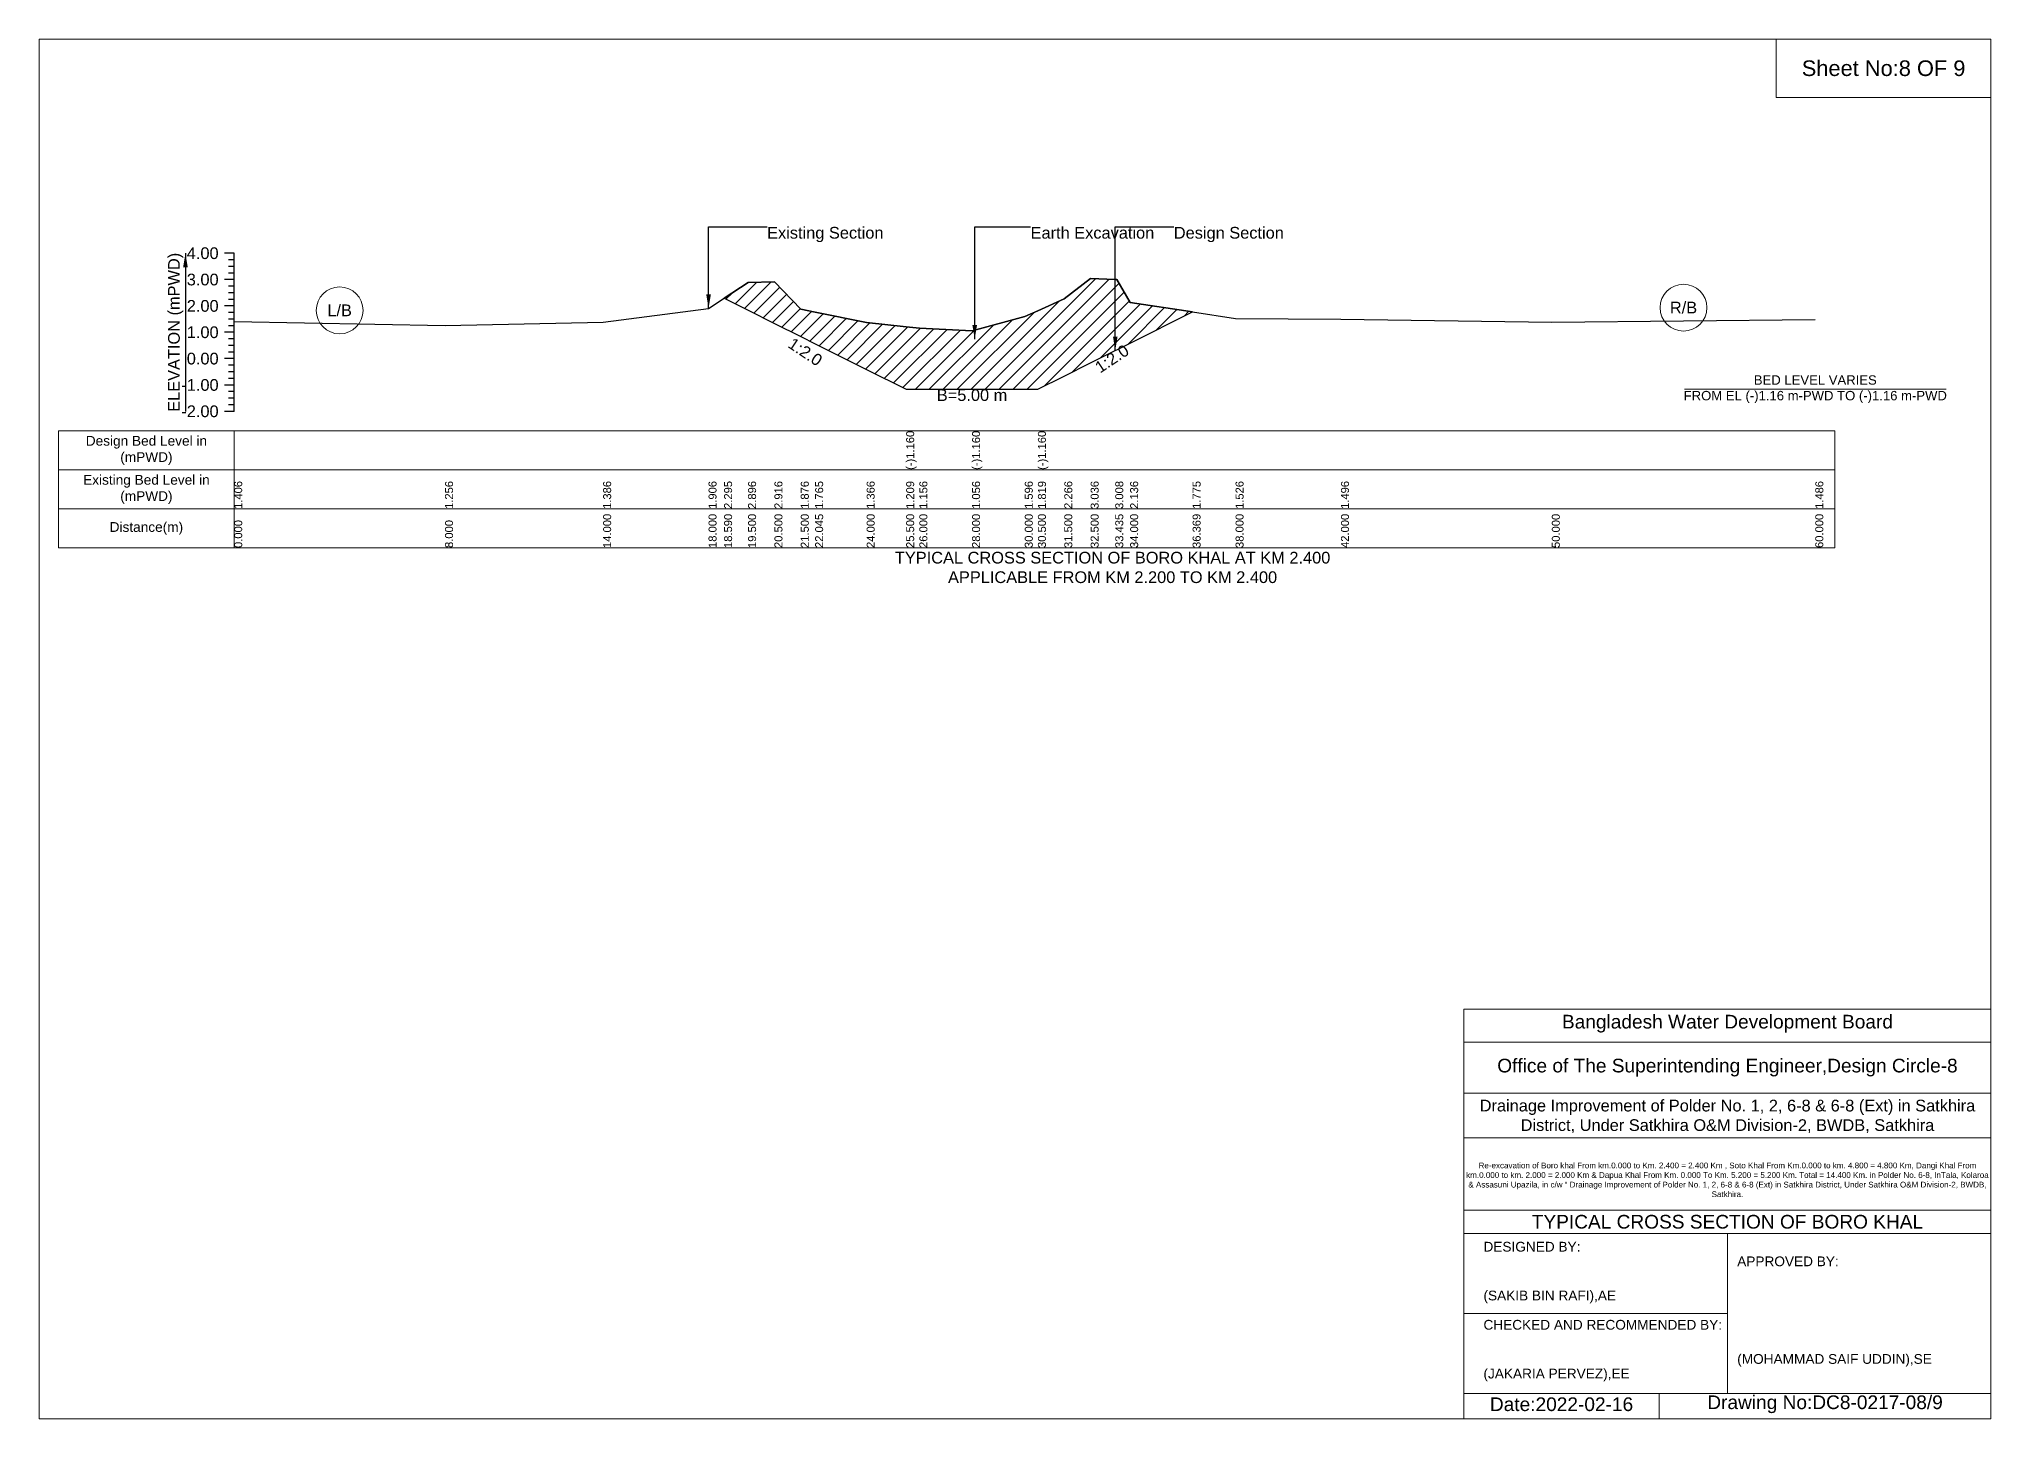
# Model space of a CAD drawing. Header units: inches. Extents: x 91000 to 538000, y -5656 to 0.
# Drawn here: x 290000 to 298000, y -5656 to 0 of the extents above; entities that cross this region are included whole.
import ezdxf

# ---------------------------------------------------------------- set-up
doc = ezdxf.new("R2010")
doc.units = ezdxf.units.IN
doc.header["$LTSCALE"] = 7
doc.header["$MEASUREMENT"] = 0
for name, color, linetype, lineweight in [('Cross section Data Border', 7, 'Continuous', 9), ('Cross Section Labels', 7, 'Continuous', 9), ('Existing_Bed_Level for Xsection', 7, 'Continuous', 25)]:
    doc.layers.add(name, color=color, linetype=linetype, lineweight=lineweight)
doc.styles.get("Standard").update_dxf_attribs({"font": 'arial.ttf'})
doc.dimstyles.get("Standard").update_dxf_attribs({"dimtxt": 45, "dimasz": 60, "dimexe": 0.18, "dimexo": 0.0625, "dimgap": 0.09, "dimtad": 0, "dimtih": 1, "dimtoh": 1, "dimdec": 4, "dimzin": 0, "dimdsep": 46, "dimtxsty": 'Standard', "dimcen": 0.09, "dimadec": 0, "dimazin": 0, "dimtfac": 1, "dimtdec": 4, "dimtofl": 0, "dimtmove": 0, "dimatfit": 3, "dimfxl": 1, "dimtolj": 1, "dimtzin": 0, "dimarcsym": 0})

msp = doc.modelspace()

# ---------------------------------------------------------------- hatches: boundary and pattern name
at = {"layer": 'Existing_Bed_Level for Xsection'}
h = msp.add_hatch(dxfattribs=at)
h.set_pattern_fill('ANSI31', color=256, scale=324, style=0)
h.paths.add_polyline_path([(292807.68276, -1062.16938), (292906, -1111.328), (293014, -1165.328), (293122, -1219.328), (293180.84138, -1248.74869), (293392, -1354.328), (293554, -1435.328), (293608, -1435.328), (293824, -1435.328), (294040, -1435.328), (294094, -1435.328), (294202, -1381.328), (294310, -1327.328), (294410.94483, -1276.85559), (294418, -1273.328), (294472, -1246.328), (294727.88966, -1118.38317), (294472, -1079.36), (294418, -985.4), (294410.94483, -985.18834), (294310, -982.16), (294202, -1065.32), (294094, -1113.56), (294040, -1137.68), (293824, -1196), (293608, -1185.2), (293554, -1179.53), (293392, -1162.52), (293180.84138, -1119.44364), (293122, -1107.44), (293014, -995.12), (292906, -997.28)])

# ---------------------------------------------------------------- linework, layer by layer
at = {"layer": 'Cross section Data Border'}
msp.add_lwpolyline([(290080, -1606.048), (297360, -1606.048), (297360, -2086.048), (290080, -2086.048)], close=True, dxfattribs=at)
for points in [[(290800, -1606.048), (290800, -2086.048)], [(290080, -1766.048), (297360, -1766.048)], [(290080, -1926.048), (297360, -1926.048)]]:
    msp.add_lwpolyline(points, dxfattribs=at)
at = {"layer": 'Cross Section Labels'}
for points in [[(290000, 0), (298000, 0), (298000, -5656), (290000, -5656)], [(297120, 0), (298000, 0), (298000, -240), (297120, -240)]]:
    msp.add_lwpolyline(points, close=True, dxfattribs=at)
for points in [[(296744.19427, -1435.328), (297815.80573, -1435.328)], [(295840, -5656), (295840, -3976), (298000, -3976)], [(295840, -4112), (298000, -4112)], [(295840, -4320), (298000, -4320)], [(295840, -4504), (298000, -4504)], [(295840, -4800), (298000, -4800)], [(295840, -4896), (298000, -4896)], [(296920, -4896), (296920, -5552)], [(295840, -5224), (296920, -5224)], [(295840, -5552), (298000, -5552)], [(296640, -5552), (296640, -5656)]]:
    msp.add_lwpolyline(points, dxfattribs=at)
for centre in [(291232, -1112.3), (296740, -1100.96)]:
    msp.add_circle(centre, 96, dxfattribs=at)
at = {"layer": 'Existing_Bed_Level for Xsection'}
for points in [[(290800, -878.048), (290760, -878.048)], [(290800, -1526.048), (290800, -1418.048), (290800, -1310.048), (290800, -1202.048), (290800, -1094.048), (290800, -986.048), (290800, -878.048)], [(290800, -905.048), (290776, -905.048)], [(290800, -932.048), (290776, -932.048)], [(290800, -959.048), (290776, -959.048)], [(290800, -986.048), (290760, -986.048)], [(290800, -1013.048), (290776, -1013.048)], [(290800, -1158.2), (291664, -1174.4), (292312, -1160.36), (292744, -1104.2), (292807.68276, -1062.16938), (292906, -997.28), (293014, -995.12), (293122, -1107.44), (293180.84138, -1119.44364), (293392, -1162.52), (293554, -1179.53), (293554, -1179.53), (293608, -1185.2), (293824, -1196), (293824, -1196), (294040, -1137.68), (294094, -1113.56), (294094, -1113.56), (294202, -1065.32), (294310, -982.16), (294410.94483, -985.18834), (294418, -985.4), (294472, -1079.36), (294727.88966, -1118.38317), (294904, -1145.24), (295336, -1148.48), (296200, -1160.36), (297280, -1149.56)], [(290800, -1094.048), (290760, -1094.048)], [(290800, -1040.048), (290776, -1040.048)], [(290800, -1067.048), (290776, -1067.048)], [(290800, -1121.048), (290776, -1121.048)], [(290800, -1148.048), (290776, -1148.048)], [(290800, -1175.048), (290776, -1175.048)], [(290800, -1202.048), (290760, -1202.048)], [(290800, -1229.048), (290776, -1229.048)], [(290800, -1256.048), (290776, -1256.048)], [(290800, -1310.048), (290760, -1310.048)], [(290800, -1283.048), (290776, -1283.048)], [(290800, -1337.048), (290776, -1337.048)], [(290800, -1418.048), (290760, -1418.048)], [(290800, -1364.048), (290776, -1364.048)], [(290800, -1391.048), (290776, -1391.048)], [(290800, -1445.048), (290776, -1445.048)], [(290800, -1472.048), (290776, -1472.048)], [(290800, -1499.048), (290776, -1499.048)], [(290800, -1526.048), (290760, -1526.048)]]:
    msp.add_lwpolyline(points, dxfattribs=at)
msp.add_lwpolyline([(292807.68276, -1062.16938), (292906, -1111.328), (293014, -1165.328), (293122, -1219.328), (293180.84138, -1248.74869), (293392, -1354.328), (293554, -1435.328), (293554, -1435.328), (293608, -1435.328), (293824, -1435.328), (293824, -1435.328), (294040, -1435.328), (294094, -1435.328), (294094, -1435.328), (294202, -1381.328), (294310, -1327.328), (294410.94483, -1276.85559), (294418, -1273.328), (294472, -1246.328), (294727.88966, -1118.38317), (294727.88966, -1118.38317), (294727.88966, -1118.38317), (294472, -1079.36), (294418, -985.4), (294410.94483, -985.18834), (294310, -982.16), (294202, -1065.32), (294094, -1113.56), (294094, -1113.56), (294040, -1137.68), (293824, -1196), (293824, -1196), (293608, -1185.2), (293554, -1179.53), (293554, -1179.53), (293392, -1162.52), (293180.84138, -1119.44364), (293122, -1107.44), (293014, -995.12), (292906, -997.28)], close=True, dxfattribs=at)

# ---------------------------------------------------------------- texts
at = {"layer": 'Cross section Data Border', "char_height": 40, "width": 640, "attachment_point": 5}
for s, insert in [('Design Bed Level in (mPWD)', (290440, -1686.048)), ('Existing Bed Level in (mPWD)', (290440, -1846.048)), ('Distance(m)', (290440, -2006.048))]:
    msp.add_mtext(s, dxfattribs=dict(at, insert=insert))
at = {"layer": 'Cross Section Labels'}
for s, insert, char_height, attachment_point in [('Sheet No:8 OF 9', (297560, -120), 64, 5), ('Existing Section', (292984, -770.048), 48, 1), ('Earth Excavation', (294064, -770.048), 48, 1), ('Design Section', (294650.94483, -770.048), 48, 1), ('L/B', (291232, -1112.3), 48, 5), ('R/B', (296740, -1100.96), 48, 5), ('B=5.00 m', (293824, -1435.328), 48, 2), ('BED LEVEL VARIES ^JFROM EL (-)1.16 m-PWD TO (-)1.16 m-PWD', (297280, -1435.328), 38.4, 5), ('TYPICAL CROSS SECTION OF BORO KHAL AT KM 2.400^JAPPLICABLE FROM KM 2.200 TO KM 2.400', (294400, -2166.048), 48, 5), ('Bangladesh Water Development Board', (296920, -4036), 56, 5), ('Office of The Superintending Engineer,Design Circle-8', (296920, -4216), 56, 5)]:
    msp.add_mtext(s, dxfattribs=dict(at, insert=insert, char_height=char_height, attachment_point=attachment_point))
at = {"layer": 'Cross Section Labels', "char_height": 48, "attachment_point": 2}
for insert, rotation in [((293153.84138, -1262.24869), 326.309932474), ((294383.94483, -1290.35559), 33.690067526)]:
    msp.add_mtext('1:2.0', dxfattribs=dict(at, insert=insert, rotation=rotation))
at = {"layer": 'Cross Section Labels'}
for s, insert, char_height, width, attachment_point in [('Drainage Improvement of Polder No. 1, 2, 6-8 & 6-8 (Ext) in Satkhira District, Under Satkhira O&M Division-2, BWDB, Satkhira', (296920, -4416), 48, 2240, 5), ('Re-excavation of Boro khal From km.0.000 to Km. 2.400 = 2.400 Km , Soto Khal From Km.0.000 to km. 4.800 = 4.800 Km, Dangi Khal From km.0.000 to km. 2.000 = 2.000 Km & Dapua Khal From Km. 0.000 To Km. 5.200 = 5.200 Km. Total = 14.400 Km. in Polder No. 6-8, InTala, Kolaroa & Assasuni Upazila, in c/w “ Drainage Improvement of Polder No. 1, 2, 6-8 & 6-8 (Ext) in Satkhira District, Under Satkhira O&M Division-2, BWDB, Satkhira.', (296920, -4676), 23.56497918, 2160, 5), ('TYPICAL CROSS SECTION OF BORO KHAL', (296920, -4848), 56, 2240, 5), ('DESIGNED BY:^J^J^J(SAKIB BIN RAFI),AE', (295920, -5056), 40, 1120, 4), ('APPROVED BY:^J^J^J^J^J^J(MOHAMMAD SAIF UDDIN),SE', (296960, -5216), 40, 1120, 4), ('CHECKED AND RECOMMENDED BY:^J^J^J(JAKARIA PERVEZ),EE', (295920, -5376), 40, 1120, 4), ('Date:2022-02-16', (296240, -5596), 56, 1120, 5), ('Drawing No:DC8-0217-08/9', (297320, -5596), 56, 1760, 5)]:
    msp.add_mtext(s, dxfattribs=dict(at, insert=insert, char_height=char_height, width=width, attachment_point=attachment_point))
at = {"layer": 'Existing_Bed_Level for Xsection', "char_height": 48, "attachment_point": 6}
for s, insert in [('4.00', (290736, -878.048)), ('3.00', (290736, -986.048)), ('2.00', (290736, -1094.048)), ('1.00', (290736, -1202.048)), ('0.00', (290736, -1310.048)), ('-1.00', (290736, -1418.048)), ('-2.00', (290736, -1526.048))]:
    msp.add_mtext(s, dxfattribs=dict(at, insert=insert))
at = {"layer": 'Existing_Bed_Level for Xsection', "rotation": 90}
for s, insert, char_height, attachment_point in [('ELEVATION (mPWD)', (290560, -1202.048), 48, 5), ('(-)1.160', (293554, -1766.048), 32.8, 1), ('(-)1.160', (293824, -1766.048), 32.8, 1), ('(-)1.160', (294094, -1766.048), 32.8, 1), ('1.406', (290800, -1926.048), 32.8, 1), ('1.256', (291664, -1926.048), 32.8, 1), ('1.386', (292312, -1926.048), 32.8, 1), ('1.906', (292744, -1926.048), 32.8, 1), ('2.295', (292807.68276, -1926.048), 32.8, 1), ('2.896', (292906, -1926.048), 32.8, 1), ('2.916', (293014, -1926.048), 32.8, 1), ('1.876', (293122, -1926.048), 32.8, 1), ('1.765', (293180.84138, -1926.048), 32.8, 1), ('1.366', (293392, -1926.048), 32.8, 1), ('1.209', (293554, -1926.048), 32.8, 1), ('1.156', (293608, -1926.048), 32.8, 1), ('1.056', (293824, -1926.048), 32.8, 1), ('1.596', (294040, -1926.048), 32.8, 1), ('1.819', (294094, -1926.048), 32.8, 1), ('2.266', (294202, -1926.048), 32.8, 1), ('3.036', (294310, -1926.048), 32.8, 1), ('3.008', (294410.94483, -1926.048), 32.8, 1), ('2.136', (294472, -1926.048), 32.8, 1), ('1.775', (294727.88966, -1926.048), 32.8, 1), ('1.526', (294904, -1926.048), 32.8, 1), ('1.496', (295336, -1926.048), 32.8, 1), ('1.486', (297280, -1926.048), 32.8, 1), ('0.000', (290800, -2086.048), 32.8, 1), ('8.000', (291664, -2086.048), 32.8, 1), ('14.000', (292312, -2086.048), 32.8, 1), ('18.000', (292744, -2086.048), 32.8, 1), ('18.590', (292807.68276, -2086.048), 32.8, 1), ('19.500', (292906, -2086.048), 32.8, 1), ('20.500', (293014, -2086.048), 32.8, 1), ('21.500', (293122, -2086.048), 32.8, 1), ('22.045', (293180.84138, -2086.048), 32.8, 1), ('24.000', (293392, -2086.048), 32.8, 1), ('25.500', (293554, -2086.048), 32.8, 1), ('26.000', (293608, -2086.048), 32.8, 1), ('28.000', (293824, -2086.048), 32.8, 1), ('30.000', (294040, -2086.048), 32.8, 1), ('30.500', (294094, -2086.048), 32.8, 1), ('31.500', (294202, -2086.048), 32.8, 1), ('32.500', (294310, -2086.048), 32.8, 1), ('33.435', (294410.94483, -2086.048), 32.8, 1), ('34.000', (294472, -2086.048), 32.8, 1), ('36.369', (294727.88966, -2086.048), 32.8, 1), ('38.000', (294904, -2086.048), 32.8, 1), ('42.000', (295336, -2086.048), 32.8, 1), ('50.000', (296200, -2086.048), 32.8, 1), ('60.000', (297280, -2086.048), 32.8, 1)]:
    msp.add_mtext(s, dxfattribs=dict(at, insert=insert, char_height=char_height, attachment_point=attachment_point))

# ---------------------------------------------------------------- leaders
at = {"layer": 'Cross Section Labels', "annotation_type": 0, "has_hookline": 1, "hookline_direction": 0}
for points, text_width in [([(292744, -1104.2), (292744, -770.048), (292983.91, -770.048)], 467.16508), ([(293834.96083, -1229.94214), (293834.96083, -770.048), (294063.91, -770.048)], 496.99318), ([(294410.94483, -1276.85559), (294410.94483, -770.048), (294650.85483, -770.048)], 441.23329)]:
    msp.add_leader(points, dimstyle='Standard', override={"dimasz": 57.6}, dxfattribs=dict(at, text_width=text_width))
at = {"layer": 'Existing_Bed_Level for Xsection'}
msp.add_leader([(290600, -878.048), (290600, -1526.048)], dimstyle='Standard', override={"dimasz": 57.6}, dxfattribs=at)

doc.saveas('drawing.dxf')
